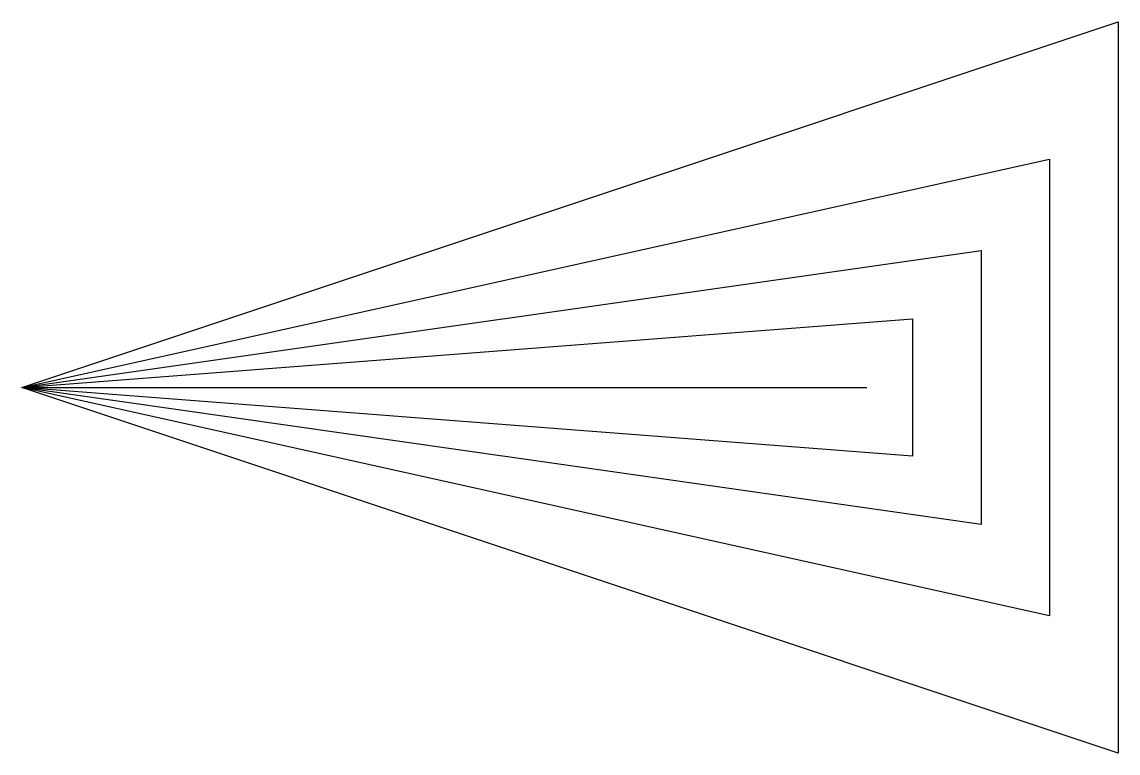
# Model space of a CAD drawing. Header units: metres. Extents: x 0 to 0.0938, y -0.0313 to 0.0313.
import ezdxf

# ---------------------------------------------------------------- set-up
doc = ezdxf.new("R2010")
doc.units = ezdxf.units.M

# ---------------------------------------------------------------- blocks, each defined once
blk = doc.blocks.new('AA3')
at = {"layer": 'GRA', "color": 7, "linetype": 'Continuous'}
blk.add_lwpolyline([(0, 0), (0.09375, 0.03125), (0.09375, -0.03125), (0, 0), (0.087891, 0.019531), (0.087891, -0.019531), (0, 0), (0.082032, 0.011719), (0.082032, -0.011719), (0, 0), (0.076172, 0.005859), (0.076172, -0.005859), (0, 0), (0.072266, 0)], dxfattribs=at)

msp = doc.modelspace()

# ---------------------------------------------------------------- block references
msp.add_blockref('AA3', (0, 0))

doc.saveas('drawing.dxf')
